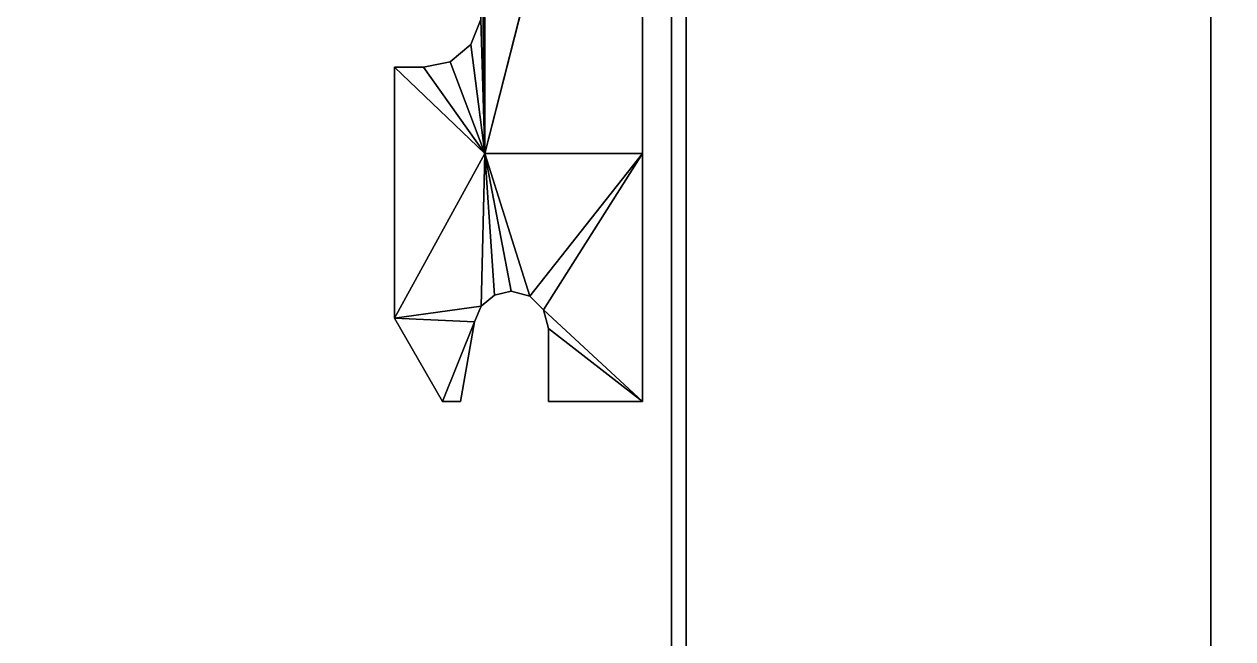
# Model space of a CAD drawing. Extents: x -234 to 3254, y -500 to 80.
# Drawn here: x 1497.3 to 1538.75, y -422.38 to -401.32 of the extents above; entities that cross this region are included whole.
import ezdxf

# ---------------------------------------------------------------- set-up
doc = ezdxf.new("R2010")
doc.units = 0

# ---------------------------------------------------------------- blocks, each defined once
blk = doc.blocks.new('Rack florencia.alacena 2p torre[1].Suelo1', base_point=(18, 19))
at = {"layer": 'e-negro', "color": 0}
for points in [[(18, 19), (18, 450), (982, 450), (982, 19)], [(18, 19, 18), (18, 450, 18), (982, 450, 18), (982, 19, 18)]]:
    blk.add_3dface(points, dxfattribs=at)
at = {"layer": 'negro', "color": 0}
blk.add_3dface([(982, 450, 18), (982, 19, 18), (982, 19), (982, 450)], dxfattribs=at)
blk = doc.blocks.new('Rack florencia.alacena 2p torre[1].Suelo')
at = {"layer": 'e-negro'}
blk.add_blockref('Rack florencia.alacena 2p torre[1].Suelo1', (18, 19), dxfattribs=at)
blk = doc.blocks.new('Rack florencia.alacena 2p torre[1].Techo1', base_point=(982, 19, 381))
at = {"layer": 'e-negro', "color": 0}
for points in [[(982, 19, 381), (982, 450, 381), (18, 450, 381), (18, 19, 381)], [(982, 19, 363), (982, 450, 363), (18, 450, 363), (18, 19, 363)], [(982, 19, 363), (982, 450, 363), (982, 450, 381), (982, 19, 381)]]:
    blk.add_3dface(points, dxfattribs=at)
blk = doc.blocks.new('Rack florencia.alacena 2p torre[1].Techo')
at = {"layer": 'e-negro'}
blk.add_blockref('Rack florencia.alacena 2p torre[1].Techo1', (982, 19, 381), dxfattribs=at)
blk = doc.blocks.new('Rack florencia.alacena 2p torre[1].Lateral Derecho1', base_point=(1000, 19))
at = {"layer": 'e-negro', "color": 0}
for points in [[(982, 19), (982, 450), (982, 450, 381), (982, 19, 381)], [(1000, 19), (1000, 450), (1000, 450, 381), (1000, 19, 381)]]:
    blk.add_3dface(points, dxfattribs=at)
at = {"layer": 'negro', "color": 0}
for points in [[(982, 19), (982, 450), (1000, 450), (1000, 19)], [(982, 450, 381), (982, 19, 381), (1000, 19, 381), (1000, 450, 381)]]:
    blk.add_3dface(points, dxfattribs=at)
blk = doc.blocks.new('Rack florencia.alacena 2p torre[1].Lateral Derecho2', base_point=(980.5, 61.75, 336.5))
at = {"layer": 'ACCESSORY', "color": 0, "invisible_edges": 8}
for points in [[(974.966, 53.667, 316.5), (975.1, 72.25, 316.5), (975.1, 44.25, 316.5), (974.966, 53.667, 316.5)], [(975.1, 72.25, 305.5), (974.966, 53.667, 305.5), (975.1, 44.25, 305.5), (975.1, 72.25, 305.5)], [(975.1, 72.25, 316.5), (975.1, 64.75, 319.5), (975.1, 44.25, 316.5), (975.1, 72.25, 316.5)], [(975.1, 72.25, 305.5), (975.1, 44.25, 305.5), (975.1, 64.75, 302.5), (975.1, 72.25, 305.5)], [(976.5, 49.75, 319.5), (975.1, 44.25, 319.5), (975.1, 64.75, 319.5), (976.5, 49.75, 319.5)], [(975.1, 44.25, 319.5), (975.1, 44.25, 316.5), (975.1, 64.75, 319.5), (975.1, 44.25, 319.5)], [(975.1, 44.25, 305.5), (975.1, 44.25, 302.5), (975.1, 64.75, 302.5), (975.1, 44.25, 305.5)], [(975.1, 64.75, 302.5), (975.1, 44.25, 302.5), (976.5, 49.75, 302.5), (975.1, 64.75, 302.5)], [(974.966, 48.833, 316.5), (974.966, 53.667, 316.5), (975.1, 44.25, 316.5), (974.966, 48.833, 316.5)], [(974.966, 53.667, 305.5), (974.966, 48.833, 305.5), (975.1, 44.25, 305.5), (974.966, 53.667, 305.5)], [(980.5, 49.75, 319.5), (980.5, 50.225, 314.775), (980.5, 44.25, 316.5), (980.5, 49.75, 319.5)], [(980.5, 50.225, 314.775), (980.5, 49.475, 314.025), (980.5, 44.25, 316.5), (980.5, 50.225, 314.775)], [(980.5, 49.475, 307.975), (980.5, 50.225, 307.225), (980.5, 44.25, 305.5), (980.5, 49.475, 307.975)], [(980.5, 44.25, 305.5), (980.5, 50.225, 307.225), (980.5, 49.75, 302.5), (980.5, 44.25, 305.5)], [(980.5, 44.25, 319.5), (980.5, 49.75, 319.5), (980.5, 44.25, 316.5), (980.5, 44.25, 319.5)], [(980.5, 44.25, 302.5), (980.5, 44.25, 305.5), (980.5, 49.75, 302.5), (980.5, 44.25, 302.5)], [(980.5, 49.2, 313), (980.5, 44.25, 316.5), (980.5, 49.475, 314.025), (980.5, 49.2, 313)], [(980.5, 49.2, 309), (980.5, 49.475, 307.975), (980.5, 44.25, 305.5), (980.5, 49.2, 309)], [(980.5, 49.2, 313), (980.5, 44.25, 305.5), (980.5, 44.25, 316.5), (980.5, 49.2, 313)], [(980.5, 49.2, 313), (980.5, 49.2, 309), (980.5, 44.25, 305.5), (980.5, 49.2, 313)], [(974.617, 47.977, 316.5), (974.966, 48.833, 316.5), (975.1, 44.25, 316.5), (974.617, 47.977, 316.5)], [(974.966, 48.833, 305.5), (974.617, 47.977, 305.5), (975.1, 44.25, 305.5), (974.966, 48.833, 305.5)], [(973.905, 47.387, 316.5), (974.617, 47.977, 316.5), (975.1, 44.25, 316.5), (973.905, 47.387, 316.5)], [(974.617, 47.977, 305.5), (973.905, 47.387, 305.5), (975.1, 44.25, 305.5), (974.617, 47.977, 305.5)], [(973, 47.2, 316.5), (973.905, 47.387, 316.5), (975.1, 44.25, 316.5), (973, 47.2, 316.5)], [(973.905, 47.387, 305.5), (973, 47.2, 305.5), (975.1, 44.25, 305.5), (973.905, 47.387, 305.5)], [(972, 47.2, 316.5), (975.1, 44.25, 316.5), (972, 38.608, 316.5), (972, 47.2, 316.5)], [(972, 47.2, 305.5), (972, 47.2, 316.5), (972, 38.608, 316.5), (972, 47.2, 305.5)], [(972, 47.2, 316.5), (973, 47.2, 316.5), (975.1, 44.25, 316.5), (972, 47.2, 316.5)], [(972, 38.608, 305.5), (972, 47.2, 305.5), (972, 38.608, 316.5), (972, 38.608, 305.5)], [(972, 47.2, 305.5), (972, 38.608, 305.5), (975.1, 44.25, 305.5), (972, 47.2, 305.5)], [(973, 47.2, 305.5), (972, 47.2, 305.5), (975.1, 44.25, 305.5), (973, 47.2, 305.5)], [(975.1, 44.25, 316.5), (974.973, 39.014, 316.5), (972, 38.608, 316.5), (975.1, 44.25, 316.5)], [(972, 38.608, 305.5), (974.973, 39.014, 305.5), (975.1, 44.25, 305.5), (972, 38.608, 305.5)], [(975.426, 39.394, 316.5), (974.973, 39.014, 316.5), (975.1, 44.25, 316.5), (975.426, 39.394, 316.5)], [(975.426, 39.394, 305.5), (975.1, 44.25, 305.5), (974.973, 39.014, 305.5), (975.426, 39.394, 305.5)], [(980.5, 44.25, 316.5), (976.64, 39.359, 316.5), (975.1, 44.25, 316.5), (980.5, 44.25, 316.5)], [(976.64, 39.359, 316.5), (976, 39.53, 316.5), (975.1, 44.25, 316.5), (976.64, 39.359, 316.5)], [(976, 39.53, 316.5), (975.426, 39.394, 316.5), (975.1, 44.25, 316.5), (976, 39.53, 316.5)], [(975.1, 44.25, 305.5), (976.64, 39.359, 305.5), (980.5, 44.25, 305.5), (975.1, 44.25, 305.5)], [(976, 39.53, 305.5), (976.64, 39.359, 305.5), (975.1, 44.25, 305.5), (976, 39.53, 305.5)], [(975.426, 39.394, 305.5), (976, 39.53, 305.5), (975.1, 44.25, 305.5), (975.426, 39.394, 305.5)], [(976.64, 39.359, 316.5), (980.5, 44.25, 316.5), (977.109, 38.89, 316.5), (976.64, 39.359, 316.5)], [(977.109, 38.89, 305.5), (980.5, 44.25, 305.5), (976.64, 39.359, 305.5), (977.109, 38.89, 305.5)], [(980.5, 35.75, 316.5), (977.109, 38.89, 316.5), (980.5, 44.25, 316.5), (980.5, 35.75, 316.5)], [(980.5, 35.75, 305.5), (980.5, 44.25, 305.5), (977.109, 38.89, 305.5), (980.5, 35.75, 305.5)], [(980.5, 35.75, 316.5), (980.5, 44.25, 316.5), (980.5, 44.25, 305.5), (980.5, 35.75, 316.5)], [(980.5, 35.75, 305.5), (980.5, 35.75, 316.5), (980.5, 44.25, 305.5), (980.5, 35.75, 305.5)], [(974.739, 38.472, 316.5), (972, 38.608, 316.5), (974.973, 39.014, 316.5), (974.739, 38.472, 316.5)], [(974.739, 38.472, 305.5), (974.973, 39.014, 305.5), (972, 38.608, 305.5), (974.739, 38.472, 305.5)], [(973.65, 35.75, 316.5), (972, 38.608, 316.5), (974.739, 38.472, 316.5), (973.65, 35.75, 316.5)], [(973.65, 35.75, 305.5), (974.739, 38.472, 305.5), (972, 38.608, 305.5), (973.65, 35.75, 305.5)], [(977.28, 38.25, 316.5), (977.109, 38.89, 316.5), (980.5, 35.75, 316.5), (977.28, 38.25, 316.5)], [(977.28, 38.25, 305.5), (980.5, 35.75, 305.5), (977.109, 38.89, 305.5), (977.28, 38.25, 305.5)], [(974.259, 35.75, 316.5), (973.65, 35.75, 316.5), (974.739, 38.472, 316.5), (974.259, 35.75, 316.5)], [(974.259, 35.75, 305.5), (974.739, 38.472, 305.5), (973.65, 35.75, 305.5), (974.259, 35.75, 305.5)], [(977.28, 35.75, 316.5), (977.28, 38.25, 316.5), (980.5, 35.75, 316.5), (977.28, 35.75, 316.5)], [(977.28, 38.25, 305.5), (977.28, 35.75, 305.5), (980.5, 35.75, 305.5), (977.28, 38.25, 305.5)], [(974.259, 35.75, 316.5), (974.259, 35.75, 305.5), (973.65, 35.75, 316.5), (974.259, 35.75, 316.5)], [(974.259, 35.75, 305.5), (973.65, 35.75, 305.5), (973.65, 35.75, 316.5), (974.259, 35.75, 305.5)], [(977.28, 35.75, 316.5), (980.5, 35.75, 316.5), (980.5, 35.75, 305.5), (977.28, 35.75, 316.5)], [(977.28, 35.75, 305.5), (977.28, 35.75, 316.5), (980.5, 35.75, 305.5), (977.28, 35.75, 305.5)]]:
    blk.add_3dface(points, dxfattribs=at)
at = {"layer": 'ACCESSORY', "color": 0}
for points in [[(976.5, 49.75, 319.5), (980.5, 49.75, 319.5), (980.5, 44.25, 319.5), (975.1, 44.25, 319.5)], [(980.5, 44.25, 302.5), (980.5, 49.75, 302.5), (976.5, 49.75, 302.5), (975.1, 44.25, 302.5)], [(974.966, 48.833, 305.5), (974.966, 48.833, 316.5), (974.617, 47.977, 316.5), (974.617, 47.977, 305.5)], [(974.617, 47.977, 305.5), (974.617, 47.977, 316.5), (973.905, 47.387, 316.5), (973.905, 47.387, 305.5)], [(973.905, 47.387, 305.5), (973.905, 47.387, 316.5), (973, 47.2, 316.5), (973, 47.2, 305.5)], [(973, 47.2, 305.5), (973, 47.2, 316.5), (972, 47.2, 316.5), (972, 47.2, 305.5)], [(980.5, 44.25, 316.5), (975.1, 44.25, 316.5), (975.1, 44.25, 319.5), (980.5, 44.25, 319.5)], [(980.5, 44.25, 305.5), (980.5, 44.25, 302.5), (975.1, 44.25, 302.5), (975.1, 44.25, 305.5)], [(975.426, 39.394, 316.5), (975.426, 39.394, 305.5), (974.973, 39.014, 305.5), (974.973, 39.014, 316.5)], [(975.426, 39.394, 316.5), (976, 39.53, 316.5), (976, 39.53, 305.5), (975.426, 39.394, 305.5)], [(976.64, 39.359, 305.5), (976, 39.53, 305.5), (976, 39.53, 316.5), (976.64, 39.359, 316.5)], [(974.973, 39.014, 316.5), (974.973, 39.014, 305.5), (974.739, 38.472, 305.5), (974.739, 38.472, 316.5)], [(977.109, 38.89, 305.5), (976.64, 39.359, 305.5), (976.64, 39.359, 316.5), (977.109, 38.89, 316.5)], [(973.65, 35.75, 316.5), (973.65, 35.75, 305.5), (972, 38.608, 305.5), (972, 38.608, 316.5)], [(977.28, 38.25, 305.5), (977.109, 38.89, 305.5), (977.109, 38.89, 316.5), (977.28, 38.25, 316.5)], [(974.739, 38.472, 316.5), (974.739, 38.472, 305.5), (974.259, 35.75, 305.5), (974.259, 35.75, 316.5)], [(977.28, 35.75, 305.5), (977.28, 38.25, 305.5), (977.28, 38.25, 316.5), (977.28, 35.75, 316.5)]]:
    blk.add_3dface(points, dxfattribs=at)
blk = doc.blocks.new('Rack florencia.alacena 2p torre[1].Lateral Derecho3', base_point=(980.5, 61.75, 97))
at = {"layer": 'ACCESSORY', "color": 0, "invisible_edges": 8}
for points in [[(974.966, 53.667, 77), (975.1, 72.25, 77), (975.1, 44.25, 77), (974.966, 53.667, 77)], [(975.1, 72.25, 66), (974.966, 53.667, 66), (975.1, 44.25, 66), (975.1, 72.25, 66)], [(975.1, 72.25, 77), (975.1, 64.75, 80), (975.1, 44.25, 77), (975.1, 72.25, 77)], [(975.1, 72.25, 66), (975.1, 44.25, 66), (975.1, 64.75, 63), (975.1, 72.25, 66)], [(976.5, 49.75, 80), (975.1, 44.25, 80), (975.1, 64.75, 80), (976.5, 49.75, 80)], [(975.1, 44.25, 80), (975.1, 44.25, 77), (975.1, 64.75, 80), (975.1, 44.25, 80)], [(975.1, 44.25, 66), (975.1, 44.25, 63), (975.1, 64.75, 63), (975.1, 44.25, 66)], [(975.1, 64.75, 63), (975.1, 44.25, 63), (976.5, 49.75, 63), (975.1, 64.75, 63)], [(974.966, 48.833, 77), (974.966, 53.667, 77), (975.1, 44.25, 77), (974.966, 48.833, 77)], [(974.966, 53.667, 66), (974.966, 48.833, 66), (975.1, 44.25, 66), (974.966, 53.667, 66)], [(980.5, 49.75, 80), (980.5, 50.225, 75.275), (980.5, 44.25, 77), (980.5, 49.75, 80)], [(980.5, 50.225, 75.275), (980.5, 49.475, 74.525), (980.5, 44.25, 77), (980.5, 50.225, 75.275)], [(980.5, 49.475, 68.475), (980.5, 50.225, 67.725), (980.5, 44.25, 66), (980.5, 49.475, 68.475)], [(980.5, 44.25, 66), (980.5, 50.225, 67.725), (980.5, 49.75, 63), (980.5, 44.25, 66)], [(980.5, 44.25, 80), (980.5, 49.75, 80), (980.5, 44.25, 77), (980.5, 44.25, 80)], [(980.5, 44.25, 63), (980.5, 44.25, 66), (980.5, 49.75, 63), (980.5, 44.25, 63)], [(980.5, 49.2, 73.5), (980.5, 44.25, 77), (980.5, 49.475, 74.525), (980.5, 49.2, 73.5)], [(980.5, 49.2, 69.5), (980.5, 49.475, 68.475), (980.5, 44.25, 66), (980.5, 49.2, 69.5)], [(980.5, 49.2, 73.5), (980.5, 44.25, 66), (980.5, 44.25, 77), (980.5, 49.2, 73.5)], [(980.5, 49.2, 73.5), (980.5, 49.2, 69.5), (980.5, 44.25, 66), (980.5, 49.2, 73.5)], [(974.617, 47.977, 77), (974.966, 48.833, 77), (975.1, 44.25, 77), (974.617, 47.977, 77)], [(974.966, 48.833, 66), (974.617, 47.977, 66), (975.1, 44.25, 66), (974.966, 48.833, 66)], [(973.905, 47.387, 77), (974.617, 47.977, 77), (975.1, 44.25, 77), (973.905, 47.387, 77)], [(974.617, 47.977, 66), (973.905, 47.387, 66), (975.1, 44.25, 66), (974.617, 47.977, 66)], [(973, 47.2, 77), (973.905, 47.387, 77), (975.1, 44.25, 77), (973, 47.2, 77)], [(973.905, 47.387, 66), (973, 47.2, 66), (975.1, 44.25, 66), (973.905, 47.387, 66)], [(972, 47.2, 77), (975.1, 44.25, 77), (972, 38.608, 77), (972, 47.2, 77)], [(972, 47.2, 66), (972, 47.2, 77), (972, 38.608, 77), (972, 47.2, 66)], [(972, 47.2, 77), (973, 47.2, 77), (975.1, 44.25, 77), (972, 47.2, 77)], [(972, 38.608, 66), (972, 47.2, 66), (972, 38.608, 77), (972, 38.608, 66)], [(972, 47.2, 66), (972, 38.608, 66), (975.1, 44.25, 66), (972, 47.2, 66)], [(973, 47.2, 66), (972, 47.2, 66), (975.1, 44.25, 66), (973, 47.2, 66)], [(975.1, 44.25, 77), (974.973, 39.014, 77), (972, 38.608, 77), (975.1, 44.25, 77)], [(972, 38.608, 66), (974.973, 39.014, 66), (975.1, 44.25, 66), (972, 38.608, 66)], [(975.426, 39.394, 77), (974.973, 39.014, 77), (975.1, 44.25, 77), (975.426, 39.394, 77)], [(975.426, 39.394, 66), (975.1, 44.25, 66), (974.973, 39.014, 66), (975.426, 39.394, 66)], [(980.5, 44.25, 77), (976.64, 39.359, 77), (975.1, 44.25, 77), (980.5, 44.25, 77)], [(976.64, 39.359, 77), (976, 39.53, 77), (975.1, 44.25, 77), (976.64, 39.359, 77)], [(976, 39.53, 77), (975.426, 39.394, 77), (975.1, 44.25, 77), (976, 39.53, 77)], [(975.1, 44.25, 66), (976.64, 39.359, 66), (980.5, 44.25, 66), (975.1, 44.25, 66)], [(976, 39.53, 66), (976.64, 39.359, 66), (975.1, 44.25, 66), (976, 39.53, 66)], [(975.426, 39.394, 66), (976, 39.53, 66), (975.1, 44.25, 66), (975.426, 39.394, 66)], [(976.64, 39.359, 77), (980.5, 44.25, 77), (977.109, 38.89, 77), (976.64, 39.359, 77)], [(977.109, 38.89, 66), (980.5, 44.25, 66), (976.64, 39.359, 66), (977.109, 38.89, 66)], [(980.5, 35.75, 77), (977.109, 38.89, 77), (980.5, 44.25, 77), (980.5, 35.75, 77)], [(980.5, 35.75, 66), (980.5, 44.25, 66), (977.109, 38.89, 66), (980.5, 35.75, 66)], [(980.5, 35.75, 77), (980.5, 44.25, 77), (980.5, 44.25, 66), (980.5, 35.75, 77)], [(980.5, 35.75, 66), (980.5, 35.75, 77), (980.5, 44.25, 66), (980.5, 35.75, 66)], [(974.739, 38.472, 77), (972, 38.608, 77), (974.973, 39.014, 77), (974.739, 38.472, 77)], [(974.739, 38.472, 66), (974.973, 39.014, 66), (972, 38.608, 66), (974.739, 38.472, 66)], [(973.65, 35.75, 77), (972, 38.608, 77), (974.739, 38.472, 77), (973.65, 35.75, 77)], [(973.65, 35.75, 66), (974.739, 38.472, 66), (972, 38.608, 66), (973.65, 35.75, 66)], [(977.28, 38.25, 77), (977.109, 38.89, 77), (980.5, 35.75, 77), (977.28, 38.25, 77)], [(977.28, 38.25, 66), (980.5, 35.75, 66), (977.109, 38.89, 66), (977.28, 38.25, 66)], [(974.259, 35.75, 77), (973.65, 35.75, 77), (974.739, 38.472, 77), (974.259, 35.75, 77)], [(974.259, 35.75, 66), (974.739, 38.472, 66), (973.65, 35.75, 66), (974.259, 35.75, 66)], [(977.28, 35.75, 77), (977.28, 38.25, 77), (980.5, 35.75, 77), (977.28, 35.75, 77)], [(977.28, 38.25, 66), (977.28, 35.75, 66), (980.5, 35.75, 66), (977.28, 38.25, 66)], [(974.259, 35.75, 77), (974.259, 35.75, 66), (973.65, 35.75, 77), (974.259, 35.75, 77)], [(974.259, 35.75, 66), (973.65, 35.75, 66), (973.65, 35.75, 77), (974.259, 35.75, 66)], [(977.28, 35.75, 77), (980.5, 35.75, 77), (980.5, 35.75, 66), (977.28, 35.75, 77)], [(977.28, 35.75, 66), (977.28, 35.75, 77), (980.5, 35.75, 66), (977.28, 35.75, 66)]]:
    blk.add_3dface(points, dxfattribs=at)
at = {"layer": 'ACCESSORY', "color": 0}
for points in [[(976.5, 49.75, 80), (980.5, 49.75, 80), (980.5, 44.25, 80), (975.1, 44.25, 80)], [(980.5, 44.25, 63), (980.5, 49.75, 63), (976.5, 49.75, 63), (975.1, 44.25, 63)], [(974.966, 48.833, 66), (974.966, 48.833, 77), (974.617, 47.977, 77), (974.617, 47.977, 66)], [(974.617, 47.977, 66), (974.617, 47.977, 77), (973.905, 47.387, 77), (973.905, 47.387, 66)], [(973.905, 47.387, 66), (973.905, 47.387, 77), (973, 47.2, 77), (973, 47.2, 66)], [(973, 47.2, 66), (973, 47.2, 77), (972, 47.2, 77), (972, 47.2, 66)], [(980.5, 44.25, 77), (975.1, 44.25, 77), (975.1, 44.25, 80), (980.5, 44.25, 80)], [(980.5, 44.25, 66), (980.5, 44.25, 63), (975.1, 44.25, 63), (975.1, 44.25, 66)], [(975.426, 39.394, 77), (975.426, 39.394, 66), (974.973, 39.014, 66), (974.973, 39.014, 77)], [(975.426, 39.394, 77), (976, 39.53, 77), (976, 39.53, 66), (975.426, 39.394, 66)], [(976.64, 39.359, 66), (976, 39.53, 66), (976, 39.53, 77), (976.64, 39.359, 77)], [(974.973, 39.014, 77), (974.973, 39.014, 66), (974.739, 38.472, 66), (974.739, 38.472, 77)], [(977.109, 38.89, 66), (976.64, 39.359, 66), (976.64, 39.359, 77), (977.109, 38.89, 77)], [(973.65, 35.75, 77), (973.65, 35.75, 66), (972, 38.608, 66), (972, 38.608, 77)], [(977.28, 38.25, 66), (977.109, 38.89, 66), (977.109, 38.89, 77), (977.28, 38.25, 77)], [(974.739, 38.472, 77), (974.739, 38.472, 66), (974.259, 35.75, 66), (974.259, 35.75, 77)], [(977.28, 35.75, 66), (977.28, 38.25, 66), (977.28, 38.25, 77), (977.28, 35.75, 77)]]:
    blk.add_3dface(points, dxfattribs=at)
blk = doc.blocks.new('Rack florencia.alacena 2p torre[1].Lateral Derecho')
for name, p in [('Rack florencia.alacena 2p torre[1].Lateral Derecho2', (980.5, 61.75, 336.5)), ('Rack florencia.alacena 2p torre[1].Lateral Derecho3', (980.5, 61.75, 97))]:
    blk.add_blockref(name, p)
at = {"layer": 'e-negro'}
blk.add_blockref('Rack florencia.alacena 2p torre[1].Lateral Derecho1', (1000, 19), dxfattribs=at)
blk = doc.blocks.new('Rack florencia.alacena 2p torre[1].Lateral Izquierdo1', base_point=(0, 19, 381))
at = {"layer": 'e-negro', "color": 0}
blk.add_3dface([(0, 19, 381), (0, 450, 381), (0, 450), (0, 19)], dxfattribs=at)
at = {"layer": 'negro', "color": 0}
for points in [[(18, 19, 381), (18, 450, 381), (0, 450, 381), (0, 19, 381)], [(18, 450), (18, 19), (0, 19), (0, 450)]]:
    blk.add_3dface(points, dxfattribs=at)
blk = doc.blocks.new('Rack florencia.alacena 2p torre[1].Lateral Izquierdo')
at = {"layer": 'e-negro'}
blk.add_blockref('Rack florencia.alacena 2p torre[1].Lateral Izquierdo1', (0, 19, 381), dxfattribs=at)
blk = doc.blocks.new('Rack florencia.alacena 2p torre[1].Mobile Shelf [1]1', base_point=(18.5, 432, 181.5))
at = {"layer": 'e-negro', "color": 0}
for points in [[(18.5, 432, 181.5), (18.5, 24, 181.5), (981.5, 24, 181.5), (981.5, 432, 181.5)], [(18.5, 432, 199.5), (18.5, 24, 199.5), (981.5, 24, 199.5), (981.5, 432, 199.5)], [(981.5, 24, 181.5), (981.5, 24, 199.5), (981.5, 432, 199.5), (981.5, 432, 181.5)]]:
    blk.add_3dface(points, dxfattribs=at)
blk = doc.blocks.new('Rack florencia.alacena 2p torre[1].Mobile Shelf [1]')
at = {"layer": 'e-negro'}
blk.add_blockref('Rack florencia.alacena 2p torre[1].Mobile Shelf [1]1', (18.5, 432, 181.5), dxfattribs=at)
blk = doc.blocks.new('Rack florencia.alacena 2p torre[1]')
at = {"layer": 'Rack florencia.alacena 2p torre[1].Lateral Derecho'}
blk.add_blockref('Rack florencia.alacena 2p torre[1].Lateral Derecho', (0, 0), dxfattribs=at)
at = {"layer": 'Rack florencia.alacena 2p torre[1].Lateral Izquierdo'}
blk.add_blockref('Rack florencia.alacena 2p torre[1].Lateral Izquierdo', (0, 0), dxfattribs=at)
at = {"layer": 'Rack florencia.alacena 2p torre[1].Mobile Shelf [1]'}
blk.add_blockref('Rack florencia.alacena 2p torre[1].Mobile Shelf [1]', (0, 0), dxfattribs=at)
at = {"layer": 'Rack florencia.alacena 2p torre[1].Suelo'}
blk.add_blockref('Rack florencia.alacena 2p torre[1].Suelo', (0, 0), dxfattribs=at)
at = {"layer": 'Rack florencia.alacena 2p torre[1].Techo'}
blk.add_blockref('Rack florencia.alacena 2p torre[1].Techo', (0, 0), dxfattribs=at)
blk = doc.blocks.new('Rack florencia.piso terminacion alacena con led.Suelo1')
at = {"layer": 'c-guatambu', "color": 0}
for points in [[(0, 0), (0, 431), (2000, 431), (2000, 0)], [(0, 0, 19), (0, 431, 19), (2000, 431, 19), (2000, 0, 19)]]:
    blk.add_3dface(points, dxfattribs=at)
blk = doc.blocks.new('Rack florencia.piso terminacion alacena con led.Suelo')
at = {"layer": 'c-guatambu'}
blk.add_blockref('Rack florencia.piso terminacion alacena con led.Suelo1', (0, 0), dxfattribs=at)
blk = doc.blocks.new('Rack florencia.piso terminacion alacena con led')
at = {"layer": 'Rack florencia.piso terminacion alacena con led.Suelo'}
blk.add_blockref('Rack florencia.piso terminacion alacena con led.Suelo', (0, 0), dxfattribs=at)

msp = doc.modelspace()

# ---------------------------------------------------------------- block references
for name, p in [('Rack florencia.alacena 2p torre[1]', (538, -450, 200)), ('Rack florencia.piso terminacion alacena con led', (538, -431, 581)), ('Rack florencia.alacena 2p torre[1]', (1538, -450, 200))]:
    msp.add_blockref(name, p)

doc.saveas('drawing.dxf')
